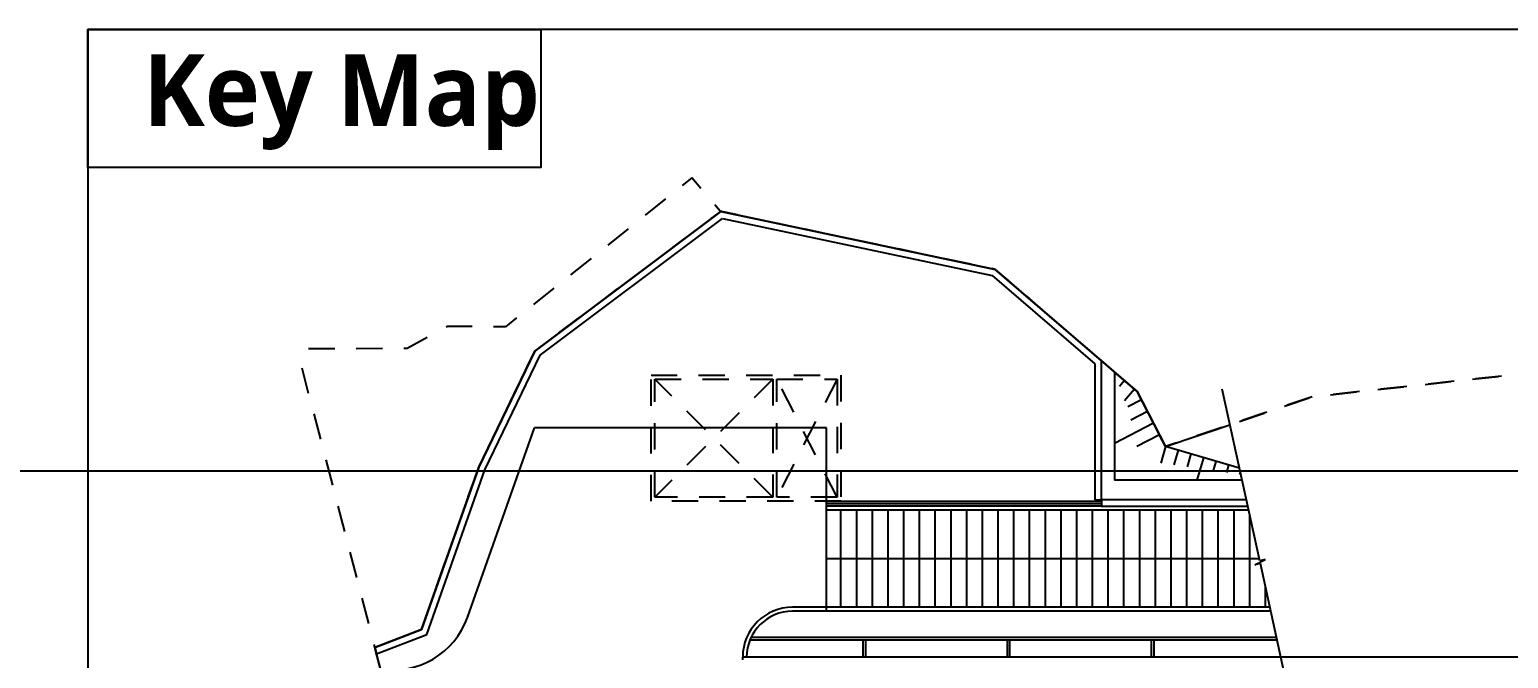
# Model space of a CAD drawing. Header units: millimetres. Extents: x 8456 to 190005487, y 619 to 455456909.
# Drawn here: x 188358 to 205741, y 162812 to 170200 of the extents above; entities that cross this region are included whole.
import ezdxf

# ---------------------------------------------------------------- set-up
doc = ezdxf.new("R2010")
doc.units = ezdxf.units.MM
doc.header["$LTSCALE"] = 400
doc.header["$MEASUREMENT"] = 0
doc.linetypes.add('HID', pattern=[2, 1.1, -0.9])
doc.layers.get('0').update_dxf_attribs({"linetype": 'CONTINUOUS'})
for name, color, linetype in [('A-조적해치', 8, 'CONTINUOUS'), ('AA-XXXX-TXT2', 3, 'CONTINUOUS'), ('CE-SLOP-FILL', 1, 'CONTINUOUS'), ('COL', 2, 'CONTINUOUS'), ('HID', 3, 'HID'), ('LSMD_CONT_LDREG_41500', 1, 'CONTINUOUS'), ('WID', 4, 'CONTINUOUS'), ('토목옹벽', 5, 'CONTINUOUS')]:
    doc.layers.add(name, color=color, linetype=linetype)
doc.layers.add('Defpoint', color=161, linetype='CONTINUOUS', plot=False)
doc.styles.add('SH_대대리576', font='')
doc.styles.get('SH_대대리576').set_extended_font_data('NanumGothic', bold=True)

# ---------------------------------------------------------------- blocks, each defined once
blk = doc.blocks.new('A$C2DB436D3')
at = {"color": 8}
for p in [(26954, 27268, 2516), (7374, 27224, 2516)]:
    blk.add_line(p, (7374, 27268, 2516), dxfattribs=at)
at = {"layer": 'A-조적해치', "color": 8}
for p, q in [((8782, 29732, 2516), (8782, 29798, 2516)), ((15870, 29732, 2516), (8782, 29732, 2516)), ((9024, 28104, 2516), (9024, 29732, 2516)), ((9288, 28104, 2516), (9288, 29732, 2516)), ((9552, 28104, 2516), (9552, 29732, 2516)), ((9816, 28104, 2516), (9816, 29732, 2516)), ((10080, 28104, 2516), (10080, 29732, 2516)), ((10344, 28104, 2516), (10344, 29732, 2516)), ((10608, 28104, 2516), (10608, 29732, 2516)), ((10872, 28104, 2516), (10872, 29732, 2516)), ((11136, 28104, 2516), (11136, 29732, 2516)), ((11400, 28104, 2516), (11400, 29732, 2516)), ((11664, 28104, 2516), (11664, 29732, 2516)), ((11928, 28104, 2516), (11928, 29732, 2516)), ((12192, 28104, 2516), (12192, 29732, 2516)), ((12456, 28104, 2516), (12456, 29732, 2516)), ((12720, 28104, 2516), (12720, 29732, 2516)), ((12984, 28104, 2516), (12984, 29732, 2516)), ((13248, 28104, 2516), (13248, 29732, 2516)), ((13512, 28104, 2516), (13512, 29732, 2516)), ((13776, 28104, 2516), (13776, 29732, 2516)), ((14040, 28104, 2516), (14040, 29732, 2516)), ((14304, 28104, 2516), (14304, 29732, 2516)), ((14568, 28104, 2516), (14568, 29732, 2516)), ((14832, 28104, 2516), (14832, 29732, 2516)), ((15096, 28104, 2516), (15096, 29732, 2516)), ((15360, 28104, 2516), (15360, 29732, 2516)), ((15624, 28104, 2516), (15624, 29732, 2516)), ((15888, 28104, 2516), (15888, 29653, 2516)), ((16152, 28104, 2516), (16152, 28448, 2516)), ((16227, 28104, 2516), (8210, 28104, 2516))]:
    blk.add_line(p, q, dxfattribs=at)
blk.add_arc((8210, 27268, 2516), 836, 90, 180, dxfattribs=at)
at = {"layer": 'CE-SLOP-FILL', "color": 8, "linetype": 'ByBlock'}
for p, q in [((3883, 32405, 2516), (7006, 34748, 2516)), ((7006, 34748, 2516), (11612, 33775, 2516)), ((11612, 33775, 2516), (13998, 31724, 2516)), ((2942, 30455, 2516), (3883, 32405, 2516)), ((13616, 32052, 2516), (13616, 30239, 2516)), ((13998, 31724, 2516), (13616, 32052, 2516)), ((13784, 31908, 2516), (13700, 31810, 2516)), ((13951, 31765, 2516), (13784, 31570, 2516)), ((14070, 31584, 2516), (13843, 31467, 2516)), ((14473, 30802, 2516), (13998, 31724, 2516)), ((13998, 31724, 2516), (14473, 30802, 2516)), ((14171, 31389, 2516), (13894, 31246, 2516)), ((14272, 31193, 2516), (13617, 30855, 2516)), ((14473, 30802, 2516), (15556, 31168, 2516)), ((14372, 30997, 2516), (13994, 30803, 2516)), ((14473, 30802, 2516), (14394, 30524, 2516)), ((15716, 30436, 2516), (14473, 30802, 2516)), ((14688, 30739, 2516), (14614, 30492, 2516)), ((14899, 30677, 2516), (14835, 30461, 2516)), ((15110, 30614, 2516), (14998, 30239, 2516)), ((15321, 30552, 2516), (15275, 30398, 2516)), ((1981, 27733, 2516), (2942, 30455, 2516)), ((15532, 30490, 2516), (15495, 30366, 2516)), ((15729, 30379, 2516), (15715, 30334, 2516)), ((15759, 30238, 206), (13616, 30238, 206)), ((1194, 27431, 2516), (1981, 27733, 2516)), ((1981, 27733, 2516), (1981, 27733, 2516)), ((1981, 27733, 2516), (1981, 27733, 2516)), ((1981, 27733, 2516), (1981, 27733, 2516)), ((1981, 27733, 2516), (1981, 27733, 2516))]:
    blk.add_line(p, q, dxfattribs=at)
at = {"layer": 'COL', "color": 8}
for p, q in [((8782, 29842, 2516), (8782, 29886, 2516)), ((8782, 29886, 2516), (13396, 29886, 2516)), ((13396, 29842, 2516), (8782, 29842, 2516)), ((13396, 29886, 2516), (13396, 29842, 2516))]:
    blk.add_line(p, q, dxfattribs=at)
at = {"layer": 'HID', "color": 8}
for p, q in [((5834, 31998, 2516), (9024, 31998, 2516)), ((5834, 29886, 2516), (5834, 31998, 2516)), ((7880, 29952, 2516), (5900, 31932, 2516)), ((7880, 31932, 2516), (5900, 29952, 2516)), ((5900, 31932, 2516), (7880, 31932, 2516)), ((5900, 29952, 2516), (5900, 31932, 2516)), ((7880, 31932, 2516), (7880, 29952, 2516)), ((8958, 31932, 2516), (7946, 29952, 2516)), ((8958, 29952, 2516), (7946, 31932, 2516)), ((7946, 29952, 2516), (7946, 31932, 2516)), ((7946, 31932, 2516), (8958, 31932, 2516)), ((8958, 31932, 2516), (8958, 29952, 2516)), ((9024, 31998, 2516), (9024, 29886, 2516)), ((9024, 29886, 2516), (5834, 29886, 2516)), ((7880, 29952, 2516), (5900, 29952, 2516)), ((8958, 29952, 2516), (7946, 29952, 2516))]:
    blk.add_line(p, q, dxfattribs=at)
at = {"layer": 'LSMD_CONT_LDREG_41500', "color": 8, "linetype": 'HID', "elevation": 2516, "flags": 128}
for points in [[(17212, 66), (17967, -23), (17539, 1572), (17289, 2506), (17529, 3503), (19377, 4440), (20141, 6537), (20641, 5724), (20589, 4219), (22297, 3709), (22362, 2887), (22412, 2866), (33052, 11121), (33651, 16197), (32799, 18901), (31773, 31292), (30248, 30323), (29871, 30578), (28487, 30921), (26736, 31087), (24855, 32083), (21446, 32129), (16945, 31638), (14473, 30802), (13998, 31724), (11612, 33775), (6996, 34750), (6518, 35310), (3390, 32810), (2417, 32818), (1737, 32447), (51, 32440), (-33, 32130), (2052, 24146), (2746, 23010), (2850, 21253), (2442, 19479), (1585, 16814), (1594, 14116), (2395, 11480), (3412, 10084), (7067, 7818), (7633, 7224), (8882, 5912), (11650, 4199), (13735, 3268), (15623, 2155), (16525, 153), (17212, 66)], [(1194, 27431), (1981, 27733), (1981, 27733), (1981, 27733), (1981, 27733), (2942, 30455), (2942, 30455), (3883, 32405), (7006, 34748), (11612, 33775), (13998, 31724), (14473, 30802), (16945, 31638), (21446, 32129), (24855, 32083), (26736, 31087), (28487, 30921), (29871, 30578), (30248, 30323), (31773, 31292), (32799, 18901), (33651, 16197), (33052, 11121), (22412, 2866), (22362, 2887), (22297, 3709), (20589, 4219), (20641, 5724), (20141, 6537), (19377, 4440), (17529, 3503), (17289, 2506), (17967, -23), (17212, 66), (16525, 153), (15623, 2155), (13735, 3268), (11650, 4199), (8882, 5912), (7633, 7224), (7067, 7818), (3412, 10084), (2395, 11480), (1594, 14116), (1585, 16814), (2442, 19479), (2850, 21253), (2746, 23010), (2052, 24146), (2147, 24556), (1929, 24615), (1670, 25608), (1194, 27431)]]:
    blk.add_lwpolyline(points, dxfattribs=at)
at = {"layer": 'WID', "color": 8}
for p, q in [((16056, 28885, 2516), (15425, 31764, 2516)), ((2752, 27934, 2516), (3876, 31118, 2516)), ((8782, 31118, 2516), (3876, 31118, 2516)), ((8782, 29886, 2516), (8782, 31118, 2516)), ((8782, 29798, 2516), (8782, 29842, 2516)), ((13396, 29798, 2516), (8782, 29798, 2516)), ((8782, 28104, 2516), (8782, 29732, 2516)), ((16049, 28918, 2516), (8782, 28918, 2516)), ((15971, 28814, 2516), (16149, 28908, 2516)), ((16066, 28838, 2516), (15971, 28814, 2516)), ((16149, 28908, 2516), (16056, 28885, 2516)), ((16495, 26880, 2516), (16066, 28838, 2516)), ((8782, 28038, 2516), (8782, 28104, 2516)), ((16241, 28038, 2516), (8210, 28038, 2516)), ((16338, 27598, 2516), (7514, 27598, 2516)), ((16347, 27554, 2516), (7495, 27554, 2516)), ((9398, 27268, 2516), (9398, 27554, 2516)), ((9442, 27268, 2516), (9442, 27554, 2516)), ((11818, 27268, 2516), (11818, 27554, 2516)), ((11862, 27268, 2516), (11862, 27554, 2516)), ((14238, 27268, 2516), (14238, 27554, 2516)), ((14282, 27268, 2516), (14282, 27554, 2516))]:
    blk.add_line(p, q, dxfattribs=at)
for centre, radius, start, end in [((1508, 28373, 2516), 1320, 260.4168, 340.5638), ((8210, 27268, 2516), 770, 90, 180)]:
    blk.add_arc(centre, radius, start, end, dxfattribs=at)
at = {"layer": '토목옹벽', "color": 8, "linetype": 'ByBlock'}
for p, q in [((7006, 34748, 2516), (3883, 32405, 2516)), ((3971, 32333, 2516), (7032, 34630, 2516)), ((11612, 33775, 2516), (7006, 34748, 2516)), ((7032, 34630, 2516), (11561, 33673, 2516)), ((13396, 32241, 2516), (11612, 33775, 2516)), ((11561, 33673, 2516), (13286, 32191, 2516)), ((3883, 32405, 2516), (2942, 30455, 2516)), ((3043, 30413, 2516), (3971, 32333, 2516)), ((13286, 32191, 2516), (13286, 29908, 2516)), ((13396, 29908, 2516), (13396, 32241, 2516)), ((2068, 27648, 2516), (3043, 30413, 2516)), ((2942, 30455, 2516), (2462, 29094, 2516)), ((3043, 30413, 2516), (3043, 30413, 2516)), ((13286, 29908, 2516), (13396, 29908, 2516)), ((15832, 29908, 2516), (13396, 29908, 2516)), ((13396, 29908, 2516), (13396, 29798, 2516)), ((13396, 29798, 2516), (15856, 29798, 2516)), ((2462, 29094, 2516), (1981, 27733, 2516)), ((1981, 27733, 2516), (1194, 27431, 2516)), ((1222, 27324, 2516), (2068, 27648, 2516)), ((1981, 27733, 2516), (1981, 27733, 2516)), ((1981, 27733, 2516), (1981, 27733, 2516)), ((1981, 27733, 2516), (1981, 27733, 2516)), ((2068, 27648, 2516), (2068, 27648, 2516)), ((2068, 27648, 2516), (2068, 27648, 2516)), ((2068, 27648, 2516), (2068, 27648, 2516)), ((1194, 27431, 2516), (1222, 27324, 2516))]:
    blk.add_line(p, q, dxfattribs=at)

msp = doc.modelspace()

# ---------------------------------------------------------------- linework, layer by layer
for points in [[(189041.2, 142200), (217041.2, 142200), (217041.2, 170200), (189041.2, 170200)], [(189041.2, 170200), (194368.3, 170200), (194368.3, 168579.8), (189041.2, 168579.8)]]:
    msp.add_lwpolyline(points, close=True)
at = {"layer": 'Defpoint'}
msp.add_lwpolyline([(24667.9, 165017.4), (207788.5, 165017.4), (207788.5, 79917.4), (24667.9, 79917.4)], close=True, dxfattribs=at)

# ---------------------------------------------------------------- block references
at = {"xscale": 0.7, "yscale": 0.7, "zscale": 0.7}
msp.add_blockref('A$C2DB436D3', (191579.1, 143740.2, -160.1), dxfattribs=at)

# ---------------------------------------------------------------- texts
at = {"layer": 'AA-XXXX-TXT2', "style": 'SH_대대리576'}
msp.add_text('Key Map', height=840, dxfattribs=at).set_placement((189691.9, 169068.7))

doc.saveas('drawing.dxf')
